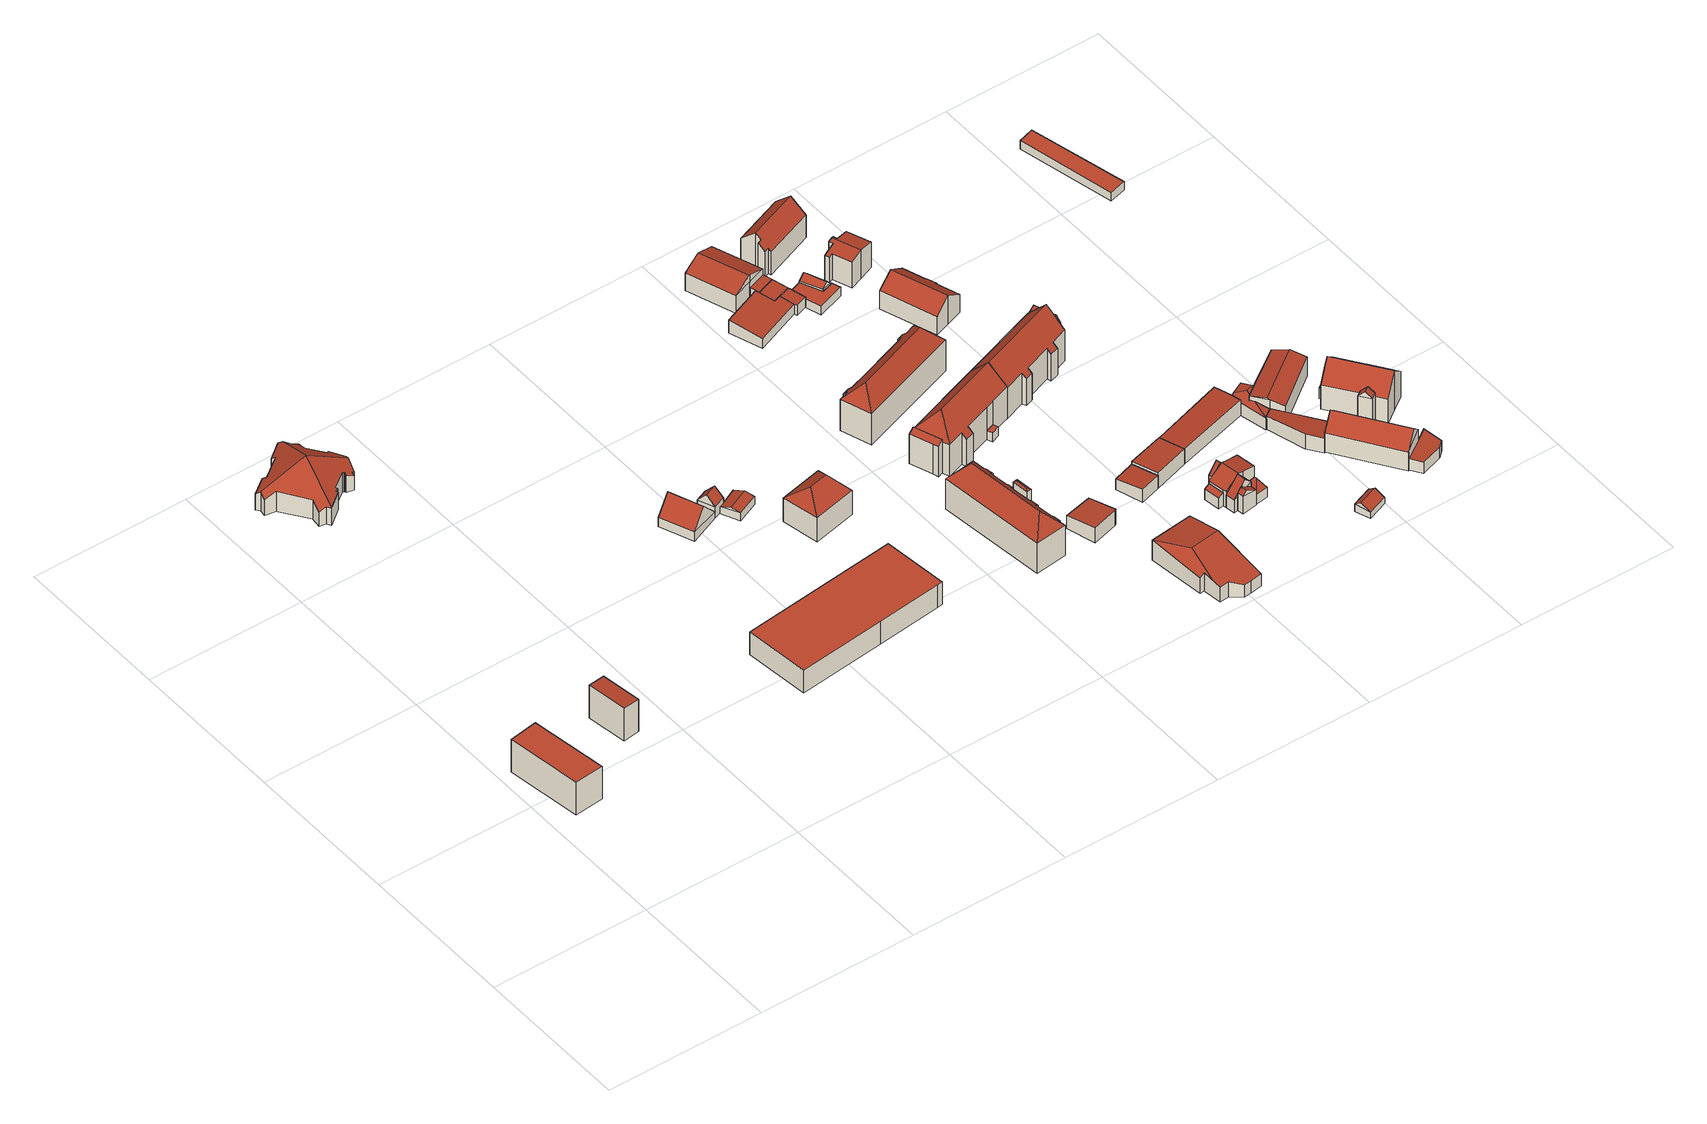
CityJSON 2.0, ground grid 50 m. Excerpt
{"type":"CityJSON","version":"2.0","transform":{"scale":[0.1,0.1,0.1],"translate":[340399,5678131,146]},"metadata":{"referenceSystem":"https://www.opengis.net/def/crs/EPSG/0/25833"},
"CityObjects":{
"building1":{"type":"Building","attributes":{"Dachtyp_tdc":"tdcPolyFlatRoof","Gemeindeschluessel":14729160,"Dachneigung":0,"QualitaetDacherkennung":71,"Geometrietyp2DReferenz":"3000","function":"31001_2000","roofType":"1000","measuredHeight":11.64},"geometry":[{"type":"MultiSurface","lod":"2","boundaries":[[[0,1,2,3]],[[1,4,5,2]],[[4,6,7,5]],[[6,0,3,7]],[[6,4,1,0]],[[3,2,5,7]]],"semantics":{"surfaces":[{"type":"WallSurface"},{"type":"RoofSurface"},{"type":"GroundSurface"}],"values":[0,0,0,0,1,2]}}]},
"building2":{"type":"Building","attributes":{"Dachtyp_tdc":"tdcPolyFlatRoof","Gemeindeschluessel":14729160,"Dachneigung":2.91,"QualitaetDacherkennung":91,"Geometrietyp2DReferenz":"3000","function":"31001_2000","roofType":"2100","measuredHeight":11.75},"geometry":[{"type":"MultiSurface","lod":"2","boundaries":[[[8,9,10,11]],[[9,12,13,10]],[[12,14,15,13]],[[14,8,11,15]],[[14,12,9,8]],[[11,10,13,15]]],"semantics":{"surfaces":[{"type":"WallSurface"},{"type":"RoofSurface"},{"type":"GroundSurface"}],"values":[0,0,0,0,1,2]}}]},
"building3":{"type":"Building","attributes":{"Dachtyp_tdc":"tdcFreeFormRoof","Gemeindeschluessel":14729160,"Dachneigung":34.35,"QualitaetDacherkennung":19,"Geometrietyp2DReferenz":"3000","function":"31001_2000","roofType":"5000","measuredHeight":13.04},"geometry":[{"type":"MultiSurface","lod":"2","boundaries":[[[16,17,18,19]],[[17,20,21,18]],[[20,22,23,21]],[[22,24,25,23]],[[24,26,27,25]],[[26,28,29,27]],[[28,30,31,29]],[[30,32,33,31]],[[32,34,35,33]],[[34,36,37,35]],[[36,38,39,37]],[[38,40,41,39]],[[40,42,43,41]],[[42,44,45,43]],[[44,46,47,45]],[[46,48,49,47]],[[48,50,51,49]],[[50,52,53,51]],[[52,54,55,53]],[[54,56,57,55]],[[56,58,59,57]],[[58,60,61,59]],[[60,62,63,61]],[[62,64,65,63]],[[64,66,67,65]],[[66,68,69,67]],[[68,70,71,69]],[[70,72,73,71]],[[72,74,75,73]],[[74,16,19,75]],[[76,77,28,26,24,22,20,17,78]],[[79,40,38,36,34,32,30,77,76]],[[80,62,60,58,56,54,52,50,48,46,44,42,79,76]],[[66,64,80,76,78,16,74,72,70,68]],[[42,40,79]],[[17,16,78]],[[30,28,77]],[[64,62,80]],[[19,18,21,23,25,27,29,31,33,35,37,39,41,43,45,47,49,51,53,55,57,59,61,63,65,67,69,71,73,75]]],"semantics":{"surfaces":[{"type":"WallSurface"},{"type":"RoofSurface"},{"type":"GroundSurface"}],"values":[0,0,0,0,0,0,0,0,0,0,0,0,0,0,0,0,0,0,0,0,0,0,0,0,0,0,0,0,0,0,1,1,1,1,0,0,0,0,2]}}]},
"building4":{"type":"Building","attributes":{"Dachtyp_tdc":"tdcPolyFlatRoof","Gemeindeschluessel":14729160,"Dachneigung":0,"QualitaetDacherkennung":47,"Geometrietyp2DReferenz":"3000","function":"31001_2000","roofType":"1000","measuredHeight":7.95},"geometry":[{"type":"MultiSurface","lod":"2","boundaries":[[[81,82,83,84]],[[82,85,86,83]],[[85,87,88,86]],[[87,89,90,88]],[[89,91,92,90]],[[91,81,84,92]],[[91,89,87,85,82,81]],[[84,83,86,88,90,92]]],"semantics":{"surfaces":[{"type":"WallSurface"},{"type":"RoofSurface"},{"type":"GroundSurface"}],"values":[0,0,0,0,0,0,1,2]}}]},
"building5":{"type":"Building","attributes":{"Gemeindeschluessel":14729160,"Geometrietyp2DReferenz":"3000","function":"31001_9998","roofType":"9999"},"children":["building5-1","building5-2"]},
"building5-1":{"type":"BuildingPart","attributes":{"Dachtyp_tdc":"tdcGableRoof","Dachneigung":47.93,"QualitaetDacherkennung":73,"Geometrietyp2DReferenz":"3000","roofType":"3100","measuredHeight":6.92},"parents":["building5"],"geometry":[{"type":"MultiSurface","lod":"2","boundaries":[[[93,94,95,96,97]],[[94,98,99,95]],[[98,100,101,102,99]],[[98,94,103]],[[93,100,104]],[[94,93,104,103]],[[100,98,103,104]],[[96,95,99,102]],[[93,97,101,100]],[[97,96,102,101]]],"semantics":{"surfaces":[{"type":"WallSurface"},{"type":"RoofSurface"},{"type":"GroundSurface"},{"type":"ClosureSurface"}],"values":[0,0,0,0,0,1,1,2,0,3]}}]},
"building5-2":{"type":"BuildingPart","attributes":{"Dachtyp_tdc":"tdcGableRoof","Dachneigung":48.01,"QualitaetDacherkennung":69,"Geometrietyp2DReferenz":"3000","roofType":"3100","measuredHeight":8.72},"parents":["building5"],"geometry":[{"type":"MultiSurface","lod":"2","boundaries":[[[101,105,106,102]],[[105,107,108,106]],[[107,109,110,108]],[[105,101,111]],[[109,107,112]],[[101,97,109,112,111]],[[107,105,111,112]],[[110,96,102,106,108]],[[97,96,110,109]],[[101,102,96,97]]],"semantics":{"surfaces":[{"type":"WallSurface"},{"type":"RoofSurface"},{"type":"GroundSurface"},{"type":"ClosureSurface"}],"values":[0,0,0,0,0,1,1,2,0,3]}}]},
"building6":{"type":"Building","attributes":{"Dachtyp_tdc":"tdcFreeFormRoof","Gemeindeschluessel":14729160,"Dachneigung":19.68,"QualitaetDacherkennung":84,"Geometrietyp2DReferenz":"3000","function":"31001_9998","roofType":"5000","measuredHeight":3.63},"geometry":[{"type":"MultiSurface","lod":"2","boundaries":[[[113,114,115,116]],[[114,117,118,115]],[[117,119,120,118]],[[119,121,122,120]],[[121,113,116,122]],[[114,113,123,124]],[[123,121,119,117,124]],[[113,121,123]],[[117,114,124]],[[116,115,118,120,122]]],"semantics":{"surfaces":[{"type":"WallSurface"},{"type":"RoofSurface"},{"type":"GroundSurface"}],"values":[0,0,0,0,0,1,1,0,0,2]}}]},
"building7":{"type":"Building","attributes":{"Dachtyp_tdc":"tdcFreeFormRoof","Gemeindeschluessel":14729160,"Dachneigung":37.73,"QualitaetDacherkennung":68,"Geometrietyp2DReferenz":"3000","function":"31001_9998","roofType":"5000","measuredHeight":13.08},"geometry":[{"type":"MultiSurface","lod":"2","boundaries":[[[125,126,127,128]],[[126,129,130,127]],[[129,131,132,130]],[[131,125,128,132]],[[133,134,131,129]],[[133,129,126]],[[134,133,126,125]],[[134,125,131]],[[128,127,130,132]]],"semantics":{"surfaces":[{"type":"WallSurface"},{"type":"RoofSurface"},{"type":"GroundSurface"}],"values":[0,0,0,0,1,1,1,1,2]}}]},
"building8":{"type":"Building","attributes":{"Gemeindeschluessel":14729160,"Geometrietyp2DReferenz":"3000","function":"31001_9998","roofType":"9999"},"children":["building8-1","building8-2"]},
"building8-1":{"type":"BuildingPart","attributes":{"Dachtyp_tdc":"tdcFreeFormRoof","Dachneigung":24.99,"QualitaetDacherkennung":26,"Geometrietyp2DReferenz":"3000","roofType":"5000","measuredHeight":13.4},"parents":["building8"],"geometry":[{"type":"MultiSurface","lod":"2","boundaries":[[[135,136,137,138,139]],[[136,140,141,137]],[[140,142,143,144,141]],[[145,142,140]],[[146,145,140,136]],[[146,136,135]],[[145,146,135,142]],[[138,137,141,144]],[[139,143,142,135]],[[139,138,144,143]]],"semantics":{"surfaces":[{"type":"WallSurface"},{"type":"RoofSurface"},{"type":"GroundSurface"},{"type":"ClosureSurface"}],"values":[0,0,0,1,1,1,1,2,0,3]}}]},
"building8-2":{"type":"BuildingPart","attributes":{"Dachtyp_tdc":"tdcFreeFormRoof","Dachneigung":46.41,"QualitaetDacherkennung":64,"Geometrietyp2DReferenz":"3000","roofType":"5000","measuredHeight":16},"parents":["building8"],"geometry":[{"type":"MultiSurface","lod":"2","boundaries":[[[143,147,148,144]],[[147,149,150,148]],[[149,151,152,150]],[[151,153,154,152]],[[153,155,156,154]],[[155,157,158,156]],[[157,159,160,158]],[[159,161,162,160]],[[161,163,164,162]],[[163,165,166,164]],[[165,167,168,166]],[[167,169,170,168]],[[169,171,172,170]],[[171,173,174,172]],[[167,165,175,176]],[[165,163,175]],[[163,161,159,157,155,153,151,149,147,143,139,177,178,179,180,181,182,173,171,169,176,175]],[[169,167,176]],[[174,183,184,185,186,187,188,138,144,148,150,152,154,156,158,160,162,164,166,168,170,172]],[[173,182,183,174]],[[182,181,184,183]],[[181,180,185,184]],[[180,179,186,185]],[[179,178,187,186]],[[178,177,188,187]],[[177,139,138,188]],[[144,138,139,143]]],"semantics":{"surfaces":[{"type":"WallSurface"},{"type":"RoofSurface"},{"type":"GroundSurface"},{"type":"ClosureSurface"}],"values":[0,0,0,0,0,0,0,0,0,0,0,0,0,0,1,1,1,1,2,0,0,0,0,0,0,0,3]}}]},
"building9":{"type":"Building","attributes":{"Dachtyp_tdc":"tdcPolyFlatRoof","Gemeindeschluessel":14729160,"Dachneigung":4.57,"QualitaetDacherkennung":78,"Geometrietyp2DReferenz":"3000","function":"31001_2000","roofType":"2100","measuredHeight":5.33},"geometry":[{"type":"MultiSurface","lod":"2","boundaries":[[[189,190,191,192]],[[190,193,194,191]],[[193,195,196,194]],[[195,197,198,196]],[[197,189,192,198]],[[197,195,193,190,189]],[[192,191,194,196,198]]],"semantics":{"surfaces":[{"type":"WallSurface"},{"type":"RoofSurface"},{"type":"GroundSurface"}],"values":[0,0,0,0,0,1,2]}}]},
"building10":{"type":"Building","attributes":{"name":"Rettungswache","Dachtyp_tdc":"tdcFreeFormRoof","Gemeindeschluessel":14729160,"Dachneigung":16.1,"QualitaetDacherkennung":27,"Geometrietyp2DReferenz":"3000","function":"31001_9998","roofType":"5000","measuredHeight":9.05},"geometry":[{"type":"MultiSurface","lod":"2","boundaries":[[[199,200,201,202]],[[200,203,204,201]],[[203,205,206,204]],[[205,207,208,206]],[[207,209,210,208]],[[209,211,212,210]],[[211,213,214,212]],[[213,215,216,214]],[[215,199,202,216]],[[211,217,218,215,213]],[[203,200,219,218,217,209,207,205]],[[218,219,199,215]],[[211,209,217]],[[200,199,219]],[[202,201,204,206,208,210,212,214,216]]],"semantics":{"surfaces":[{"type":"WallSurface"},{"type":"RoofSurface"},{"type":"GroundSurface"}],"values":[0,0,0,0,0,0,0,0,0,1,1,1,0,0,2]}}]},
"building11":{"type":"Building","attributes":{"Gemeindeschluessel":14729160,"Geometrietyp2DReferenz":"3000","function":"31001_9998","roofType":"9999"},"children":["building11-1","building11-2","building11-3"]},
"building11-1":{"type":"BuildingPart","attributes":{"Dachtyp_tdc":"tdcPolyFlatRoof","Dachneigung":37.12,"QualitaetDacherkennung":65,"Geometrietyp2DReferenz":"3000","roofType":"2100","measuredHeight":11.87},"parents":["building11"],"geometry":[{"type":"MultiSurface","lod":"2","boundaries":[[[220,221,222,223,224]],[[221,225,226,222]],[[225,227,228,226]],[[227,229,230,228]],[[229,227,225,221,220]],[[223,222,226,228,230]],[[224,231,230,229,220]],[[224,223,230,231]]],"semantics":{"surfaces":[{"type":"WallSurface"},{"type":"RoofSurface"},{"type":"GroundSurface"},{"type":"ClosureSurface"}],"values":[0,0,0,0,1,2,0,3]}}]},
"building11-2":{"type":"BuildingPart","attributes":{"Dachtyp_tdc":"tdcHipAndGableRoof","Dachneigung":43.79,"QualitaetDacherkennung":64,"Geometrietyp2DReferenz":"3000","roofType":"5000","measuredHeight":16.95},"parents":["building11"],"geometry":[{"type":"MultiSurface","lod":"2","boundaries":[[[232,233,234,235]],[[233,236,237,234]],[[236,238,239,240,237]],[[241,242,243]],[[241,244,245,242]],[[244,246,247,245]],[[246,248,249,247]],[[248,250,251,249]],[[250,252,253,251]],[[252,224,223,253]],[[231,254,255,230]],[[254,232,235,255]],[[231,224,252,256]],[[252,250,248,246,244,241,238,236,233,232,256]],[[232,254,231,256]],[[235,234,237,240,242,245,247,249,251,253,223,230,255]],[[241,243,239,238]],[[243,242,240,239]],[[231,230,223,224]]],"semantics":{"surfaces":[{"type":"WallSurface"},{"type":"RoofSurface"},{"type":"GroundSurface"},{"type":"ClosureSurface"}],"values":[0,0,0,0,0,0,0,0,0,0,0,0,1,1,1,2,0,3,3]}}]},
"building11-3":{"type":"BuildingPart","attributes":{"Dachtyp_tdc":"tdcPolyFlatRoof","Dachneigung":0,"QualitaetDacherkennung":0,"Geometrietyp2DReferenz":"3000","roofType":"9999","measuredHeight":3.19},"parents":["building11"],"geometry":[{"type":"MultiSurface","lod":"2","boundaries":[[[243,257,258,239]],[[239,258,259,240]],[[258,257,260,259]],[[257,243,242,260]],[[240,259,260,242]],[[240,242,243,239]]],"semantics":{"surfaces":[{"type":"RoofSurface"},{"type":"WallSurface"},{"type":"GroundSurface"},{"type":"ClosureSurface"}],"values":[0,1,1,1,2,3]}}]},
"building12":{"type":"Building","attributes":{"Gemeindeschluessel":14729160,"Geometrietyp2DReferenz":"3000","function":"31001_9998","roofType":"9999"},"children":["building12-1","building12-2"]},
"building12-1":{"type":"BuildingPart","attributes":{"Dachtyp_tdc":"tdcPolyFlatRoof","Dachneigung":0,"QualitaetDacherkennung":0,"Geometrietyp2DReferenz":"3000","roofType":"9999","measuredHeight":3.08},"parents":["building12"],"geometry":[{"type":"MultiSurface","lod":"2","boundaries":[[[261,262,263,264,265,261,266,267,268,269,270,271,272]],[[272,271,273,274]],[[271,270,275,273]],[[270,269,276,275]],[[269,268,277,276]],[[268,267,278,277]],[[267,266,279,278]],[[266,261,280,279]],[[261,265,281,280]],[[265,264,282,281]],[[264,263,283,282]],[[263,262,284,283]],[[273,275,276,277,278,279,280,281,282,283,284,280,274]],[[274,280,284,262,261,272]]],"semantics":{"surfaces":[{"type":"RoofSurface"},{"type":"WallSurface"},{"type":"GroundSurface"},{"type":"ClosureSurface"}],"values":[0,1,1,1,1,1,1,1,1,1,1,1,2,3]}}]},
"building12-2":{"type":"BuildingPart","attributes":{"Dachtyp_tdc":"tdcFreeFormRoof","Dachneigung":46.27,"QualitaetDacherkennung":69,"Geometrietyp2DReferenz":"3000","roofType":"5000","measuredHeight":16.32},"parents":["building12"],"geometry":[{"type":"MultiSurface","lod":"2","boundaries":[[[285,286,287,288]],[[286,289,274,287]],[[289,272,274]],[[290,284,262]],[[290,291,292,284]],[[291,293,294,292]],[[293,295,296,294]],[[295,297,298,296]],[[297,299,300,298]],[[299,301,302,300]],[[301,303,304,302]],[[303,305,306,304]],[[305,307,308,306]],[[307,309,310,308]],[[309,285,288,310]],[[305,303,311]],[[303,301,312,311]],[[301,299,312]],[[299,297,295,293,291,290,289,286,285,309,307,305,311,312]],[[288,287,274,284,292,294,296,298,300,302,304,306,308,310]],[[262,272,289,290]],[[262,284,274,272]]],"semantics":{"surfaces":[{"type":"WallSurface"},{"type":"RoofSurface"},{"type":"GroundSurface"},{"type":"ClosureSurface"}],"values":[0,0,0,0,0,0,0,0,0,0,0,0,0,0,0,1,1,1,1,2,0,3]}}]},
"building13":{"type":"Building","attributes":{"Dachtyp_tdc":"tdcPolyFlatRoof","Gemeindeschluessel":14729160,"Dachneigung":5.72,"QualitaetDacherkennung":83,"Geometrietyp2DReferenz":"3000","function":"31001_2000","roofType":"2100","measuredHeight":4.5},"geometry":[{"type":"MultiSurface","lod":"2","boundaries":[[[313,314,315,316]],[[314,317,318,315]],[[317,319,320,318]],[[319,321,322,320]],[[321,323,324,322]],[[323,325,326,324]],[[325,313,316,326]],[[325,323,321,319,317,314,313]],[[316,315,318,320,322,324,326]]],"semantics":{"surfaces":[{"type":"WallSurface"},{"type":"RoofSurface"},{"type":"GroundSurface"}],"values":[0,0,0,0,0,0,0,1,2]}}]},
"building14":{"type":"Building","attributes":{"Dachtyp_tdc":"tdcGableRoof","Gemeindeschluessel":14729160,"Dachneigung":21.96,"QualitaetDacherkennung":93,"Geometrietyp2DReferenz":"3000","function":"31001_2000","roofType":"3100","measuredHeight":8.72},"geometry":[{"type":"MultiSurface","lod":"2","boundaries":[[[327,328,329,330]],[[328,331,332,329]],[[331,333,334,332]],[[333,335,336,334]],[[335,327,330,336]],[[335,337,338,327]],[[328,338,337,339,331]],[[333,339,337,335]],[[331,339,333]],[[327,338,328]],[[330,329,332,334,336]]],"semantics":{"surfaces":[{"type":"WallSurface"},{"type":"RoofSurface"},{"type":"GroundSurface"}],"values":[0,0,0,0,0,1,1,0,0,0,2]}}]},
"building15":{"type":"Building","attributes":{"Dachtyp_tdc":"tdcPolyFlatRoof","Gemeindeschluessel":14729160,"Dachneigung":6.13,"QualitaetDacherkennung":90,"Geometrietyp2DReferenz":"3000","function":"31001_2000","roofType":"2100","measuredHeight":4.65},"geometry":[{"type":"MultiSurface","lod":"2","boundaries":[[[340,341,342,343]],[[341,344,345,342]],[[344,346,347,345]],[[346,340,343,347]],[[346,344,341,340]],[[343,342,345,347]]],"semantics":{"surfaces":[{"type":"WallSurface"},{"type":"RoofSurface"},{"type":"GroundSurface"}],"values":[0,0,0,0,1,2]}}]},
"building16":{"type":"Building","attributes":{"Dachtyp_tdc":"tdcPolyFlatRoof","Gemeindeschluessel":14729160,"Dachneigung":6.07,"QualitaetDacherkennung":63,"Geometrietyp2DReferenz":"3000","function":"31001_2000","roofType":"2100","measuredHeight":4.28},"geometry":[{"type":"MultiSurface","lod":"2","boundaries":[[[348,349,332,334]],[[349,350,351,332]],[[350,319,352,351]],[[319,317,353,352]],[[317,348,334,353]],[[317,319,350,349,348]],[[334,332,351,352,353]]],"semantics":{"surfaces":[{"type":"WallSurface"},{"type":"RoofSurface"},{"type":"GroundSurface"}],"values":[0,0,0,0,0,1,2]}}]},
"building17":{"type":"Building","attributes":{"Dachtyp_tdc":"tdcPolyFlatRoof","Gemeindeschluessel":14729160,"Dachneigung":5.68,"QualitaetDacherkennung":81,"Geometrietyp2DReferenz":"3000","function":"31001_2000","roofType":"2100","measuredHeight":4.09},"geometry":[{"type":"MultiSurface","lod":"2","boundaries":[[[354,321,355,356]],[[321,319,357,355]],[[319,350,358,357]],[[350,359,360,358]],[[359,323,361,360]],[[323,354,356,361]],[[323,359,350,319,321,354]],[[356,355,357,358,360,361]]],"semantics":{"surfaces":[{"type":"WallSurface"},{"type":"RoofSurface"},{"type":"GroundSurface"}],"values":[0,0,0,0,0,0,1,2]}}]},
"building18":{"type":"Building","attributes":{"Dachtyp_tdc":"tdcPolyFlatRoof","Gemeindeschluessel":14729160,"Dachneigung":6,"QualitaetDacherkennung":82,"Geometrietyp2DReferenz":"3000","function":"31001_2000","roofType":"2100","measuredHeight":3.99},"geometry":[{"type":"MultiSurface","lod":"2","boundaries":[[[362,325,363,364]],[[325,323,365,363]],[[323,359,366,365]],[[359,367,368,366]],[[367,369,370,368]],[[369,362,364,370]],[[369,367,359,323,325,362]],[[364,363,365,366,368,370]]],"semantics":{"surfaces":[{"type":"WallSurface"},{"type":"RoofSurface"},{"type":"GroundSurface"}],"values":[0,0,0,0,0,0,1,2]}}]},
"building19":{"type":"Building","attributes":{"Dachtyp_tdc":"tdcPolyFlatRoof","Gemeindeschluessel":14729160,"Dachneigung":4.92,"QualitaetDacherkennung":73,"Geometrietyp2DReferenz":"3000","function":"31001_2000","roofType":"2100","measuredHeight":5.5},"geometry":[{"type":"MultiSurface","lod":"2","boundaries":[[[371,372,373,374]],[[372,375,342,373]],[[375,376,343,342]],[[376,371,374,343]],[[376,375,372,371]],[[374,373,342,343]]],"semantics":{"surfaces":[{"type":"WallSurface"},{"type":"RoofSurface"},{"type":"GroundSurface"}],"values":[0,0,0,0,1,2]}}]},
"building20":{"type":"Building","attributes":{"Dachtyp_tdc":"tdcPolyFlatRoof","Gemeindeschluessel":14729160,"Dachneigung":0,"QualitaetDacherkennung":69,"Geometrietyp2DReferenz":"3000","function":"31001_9998","roofType":"1000","measuredHeight":3.15},"geometry":[{"type":"MultiSurface","lod":"2","boundaries":[[[377,378,379,380]],[[378,381,382,379]],[[381,383,384,382]],[[383,385,386,384]],[[385,387,388,386]],[[387,389,390,388]],[[389,391,392,390]],[[391,377,380,392]],[[391,389,387,385,383,381,378,377]],[[380,379,382,384,386,388,390,392]]],"semantics":{"surfaces":[{"type":"WallSurface"},{"type":"RoofSurface"},{"type":"GroundSurface"}],"values":[0,0,0,0,0,0,0,0,1,2]}}]},
"building21":{"type":"Building","attributes":{"Dachtyp_tdc":"tdcGableRoof","Gemeindeschluessel":14729160,"Dachneigung":43.94,"QualitaetDacherkennung":79,"Geometrietyp2DReferenz":"3000","function":"31001_9998","roofType":"3100","measuredHeight":5.15},"geometry":[{"type":"MultiSurface","lod":"2","boundaries":[[[393,394,395,396]],[[394,397,398,395]],[[397,399,400,398]],[[399,393,396,400]],[[397,394,401]],[[393,399,402]],[[394,393,402,401]],[[399,397,401,402]],[[396,395,398,400]]],"semantics":{"surfaces":[{"type":"WallSurface"},{"type":"RoofSurface"},{"type":"GroundSurface"}],"values":[0,0,0,0,0,0,1,1,2]}}]},
"building22":{"type":"Building","attributes":{"Gemeindeschluessel":14729160,"Geometrietyp2DReferenz":"3000","function":"31001_9998","roofType":"9999"},"children":["building22-1","building22-2","building22-3","building22-4","building22-5"]},
"building22-1":{"type":"BuildingPart","attributes":{"Dachtyp_tdc":"tdcPolyFlatRoof","Dachneigung":29.44,"QualitaetDacherkennung":78,"Geometrietyp2DReferenz":"3000","roofType":"2100","measuredHeight":4.63},"parents":["building22"],"geometry":[{"type":"MultiSurface","lod":"2","boundaries":[[[403,404,405,406]],[[404,407,408,405]],[[409,403,406,410]],[[409,407,404,403]],[[406,405,408,410]],[[410,408,407,409]]],"semantics":{"surfaces":[{"type":"WallSurface"},{"type":"RoofSurface"},{"type":"GroundSurface"},{"type":"ClosureSurface"}],"values":[0,0,0,1,2,3]}}]},
"building22-2":{"type":"BuildingPart","attributes":{"Dachtyp_tdc":"tdcGableRoof","Dachneigung":30.75,"QualitaetDacherkennung":7,"Geometrietyp2DReferenz":"3000","roofType":"3100","measuredHeight":7.52},"parents":["building22"],"geometry":[{"type":"MultiSurface","lod":"2","boundaries":[[[411,412,413,414]],[[412,415,416,413]],[[415,417,418,419,420,416]],[[415,412,421]],[[412,411,422,423,424,421]],[[417,415,421,424]],[[414,413,416,420]],[[425,418,417]],[[411,414,420,419,426]],[[426,419,418,425]],[[417,424,423,425]],[[426,422,411]],[[425,423,422,426]]],"semantics":{"surfaces":[{"type":"WallSurface"},{"type":"RoofSurface"},{"type":"GroundSurface"},{"type":"ClosureSurface"}],"values":[0,0,0,0,1,1,2,0,3,3,0,3,3]}}]},
"building22-3":{"type":"BuildingPart","attributes":{"Dachtyp_tdc":"tdcGableRoof","Dachneigung":48.3,"QualitaetDacherkennung":75,"Geometrietyp2DReferenz":"3000","roofType":"3100","measuredHeight":9.24},"parents":["building22"],"geometry":[{"type":"MultiSurface","lod":"2","boundaries":[[[427,428,411,414,429]],[[430,431,432,433]],[[428,427,434,435,436,437]],[[431,430,418,425,423,437,436,438]],[[429,414,420,433,432,439]],[[430,433,420,419]],[[422,411,428]],[[419,420,414,411,426]],[[426,411,422]],[[429,439,440,427]],[[439,432,431,440]],[[428,437,423,422]],[[419,418,430]],[[426,425,418,419]],[[422,423,425,426]],[[436,435,438]],[[434,427,440]],[[435,434,440,431,438]]],"semantics":{"surfaces":[{"type":"WallSurface"},{"type":"RoofSurface"},{"type":"GroundSurface"},{"type":"ClosureSurface"}],"values":[0,0,1,1,2,0,0,3,3,3,3,0,0,3,3,0,3,3]}}]},
"building22-4":{"type":"BuildingPart","attributes":{"Dachtyp_tdc":"tdcGableRoof","Dachneigung":10.92,"QualitaetDacherkennung":31,"Geometrietyp2DReferenz":"3000","roofType":"3100","measuredHeight":9.04},"parents":["building22"],"geometry":[{"type":"MultiSurface","lod":"2","boundaries":[[[441,442,443,444,445]],[[442,446,447,443]],[[446,448,427,429,447]],[[449,450,409,410,432,431]],[[451,448,446,442,441,452]],[[452,453,454,455,456,450,449,438,435,451]],[[408,457,458,444,443,447,429,439,432,410]],[[455,459,407,456]],[[460,453,452]],[[458,457,454,453,460]],[[457,408,459,455,454]],[[441,445,460,452]],[[458,460,445,444]],[[434,427,448,451]],[[439,429,427,440]],[[440,427,434]],[[449,431,438]],[[435,434,451]],[[439,440,431,432]],[[431,440,434,435,438]],[[456,407,409,450]],[[407,459,408,410,409]]],"semantics":{"surfaces":[{"type":"WallSurface"},{"type":"RoofSurface"},{"type":"GroundSurface"},{"type":"ClosureSurface"}],"values":[0,0,0,0,1,1,2,0,0,3,3,0,3,0,3,3,0,0,3,3,0,3]}}]},
"building22-5":{"type":"BuildingPart","attributes":{"Dachtyp_tdc":"tdcGableRoof","Dachneigung":49.56,"QualitaetDacherkennung":29,"Geometrietyp2DReferenz":"3000","roofType":"3100","measuredHeight":9.32},"parents":["building22"],"geometry":[{"type":"MultiSurface","lod":"2","boundaries":[[[461,462,463,464]],[[462,465,466,463]],[[465,467,468,466]],[[467,445,444,468]],[[459,461,464,408]],[[469,453,460,445,467,465]],[[465,462,461,459,455,469]],[[464,463,466,468,444,458,457,408]],[[454,453,469]],[[457,458,460,453,454]],[[458,444,445,460]],[[455,454,469]],[[457,454,455,459,408]]],"semantics":{"surfaces":[{"type":"WallSurface"},{"type":"RoofSurface"},{"type":"GroundSurface"},{"type":"ClosureSurface"}],"values":[0,0,0,0,0,1,1,2,0,3,3,0,3]}}]},
"building23":{"type":"Building","attributes":{"Dachtyp_tdc":"tdcFreeFormRoof","Gemeindeschluessel":14729160,"Dachneigung":57.95,"QualitaetDacherkennung":11,"Geometrietyp2DReferenz":"3000","function":"31001_9998","roofType":"5000","measuredHeight":6.68},"geometry":[{"type":"MultiSurface","lod":"2","boundaries":[[[470,471,472,473]],[[471,474,475,472]],[[474,476,477,475]],[[476,470,473,477]],[[478,476,474]],[[479,478,474,471]],[[479,471,470]],[[478,479,470,476]],[[473,472,475,477]]],"semantics":{"surfaces":[{"type":"WallSurface"},{"type":"RoofSurface"},{"type":"GroundSurface"}],"values":[0,0,0,0,1,1,1,1,2]}}]},
"building24":{"type":"Building","attributes":{"Gemeindeschluessel":14729160,"Geometrietyp2DReferenz":"3000","function":"31001_9998","roofType":"9999"},"children":["building24-1","building24-2"]},
"building24-1":{"type":"BuildingPart","attributes":{"Dachtyp_tdc":"tdcGableRoof","Dachneigung":46.45,"QualitaetDacherkennung":74,"Geometrietyp2DReferenz":"3000","roofType":"3100","measuredHeight":17.02},"parents":["building24"],"geometry":[{"type":"MultiSurface","lod":"2","boundaries":[[[480,481,482,483]],[[481,484,485,482]],[[484,486,487,485]],[[486,488,489,487]],[[488,490,491,489]],[[490,492,493,491]],[[492,494,495,493]],[[494,496,497,495]],[[496,498,499,497]],[[498,500,501,499]],[[500,502,503,504,501]],[[505,506,507,508,509]],[[506,480,483,507]],[[510,502,500,498]],[[498,496,494,492,490,488,486,484,481,480,506,505,510]],[[483,482,485,487,489,491,493,495,497,499,501,504,511,508,507]],[[512,503,502,510]],[[511,504,503,512]],[[505,509,512,510]],[[511,512,509,508]]],"semantics":{"surfaces":[{"type":"WallSurface"},{"type":"RoofSurface"},{"type":"GroundSurface"},{"type":"ClosureSurface"}],"values":[0,0,0,0,0,0,0,0,0,0,0,0,0,1,1,2,0,3,0,3]}}]},
"building24-2":{"type":"BuildingPart","attributes":{"Dachtyp_tdc":"tdcFreeFormRoof","Dachneigung":73.24,"QualitaetDacherkennung":41,"Geometrietyp2DReferenz":"3000","roofType":"5000","measuredHeight":13.92},"parents":["building24"],"geometry":[{"type":"MultiSurface","lod":"2","boundaries":[[[513,514,515,516]],[[514,509,508,515]],[[503,517,518,504]],[[517,513,516,518]],[[509,514,519]],[[514,513,517,520,519]],[[517,503,520]],[[503,512,509,519,520]],[[516,515,508,511,504,518]],[[504,511,512,503]],[[511,508,509,512]]],"semantics":{"surfaces":[{"type":"WallSurface"},{"type":"RoofSurface"},{"type":"GroundSurface"},{"type":"ClosureSurface"}],"values":[0,0,0,0,1,1,1,1,2,3,3]}}]},
"building25":{"type":"Building","attributes":{"Dachtyp_tdc":"tdcGableRoof","Gemeindeschluessel":14729160,"Dachneigung":42.94,"QualitaetDacherkennung":86,"Geometrietyp2DReferenz":"3000","function":"31001_9998","roofType":"3100","measuredHeight":12.54},"geometry":[{"type":"MultiSurface","lod":"2","boundaries":[[[521,522,523,524]],[[522,525,526,523]],[[525,527,528,526]],[[527,529,530,528]],[[529,531,532,530]],[[531,533,534,532]],[[533,535,536,534]],[[535,537,538,536]],[[537,539,540,538]],[[539,521,524,540]],[[535,533,531,529,527,525,522,521]],[[521,539,537,535]],[[524,523,526,528,530,532,534,536,538,540]]],"semantics":{"surfaces":[{"type":"WallSurface"},{"type":"RoofSurface"},{"type":"GroundSurface"}],"values":[0,0,0,0,0,0,0,0,0,0,1,1,2]}}]},
"building26":{"type":"Building","attributes":{"Dachtyp_tdc":"tdcGableRoof","Gemeindeschluessel":14729160,"Dachneigung":11.3,"QualitaetDacherkennung":43,"Geometrietyp2DReferenz":"3000","function":"31001_9998","roofType":"3100","measuredHeight":10.1},"geometry":[{"type":"MultiSurface","lod":"2","boundaries":[[[541,542,543,544]],[[542,545,546,543]],[[545,547,548,546]],[[547,549,550,548]],[[549,551,552,550]],[[551,553,554,552]],[[553,555,556,554]],[[555,557,558,556]],[[557,559,560,558]],[[559,561,562,560]],[[561,563,564,562]],[[563,565,566,564]],[[565,541,544,566]],[[561,559,557,555,553,551]],[[551,549,547,545,542,541,565,563,561]],[[544,543,546,548,550,552,554,556,558,560,562,564,566]]],"semantics":{"surfaces":[{"type":"WallSurface"},{"type":"RoofSurface"},{"type":"GroundSurface"}],"values":[0,0,0,0,0,0,0,0,0,0,0,0,0,1,1,2]}}]},
"building27":{"type":"Building","attributes":{"Dachtyp_tdc":"tdcGableRoof","Gemeindeschluessel":14729160,"Dachneigung":34.38,"QualitaetDacherkennung":90,"Geometrietyp2DReferenz":"3000","function":"31001_9998","roofType":"3100","measuredHeight":10.13},"geometry":[{"type":"MultiSurface","lod":"2","boundaries":[[[567,568,569,570]],[[568,571,572,569]],[[571,573,574,572]],[[573,575,576,574]],[[575,577,578,576]],[[577,579,580,578]],[[579,581,582,580]],[[581,583,584,582]],[[583,585,586,584]],[[585,567,570,586]],[[581,579,577,575,573,571,568,567]],[[567,585,583,581]],[[570,569,572,574,576,578,580,582,584,586]]],"semantics":{"surfaces":[{"type":"WallSurface"},{"type":"RoofSurface"},{"type":"GroundSurface"}],"values":[0,0,0,0,0,0,0,0,0,0,1,1,2]}}]},
"building28":{"type":"Building","attributes":{"Dachtyp_tdc":"tdcPolyFlatRoof","Gemeindeschluessel":14729160,"Dachneigung":5.54,"QualitaetDacherkennung":67,"Geometrietyp2DReferenz":"3000","function":"31001_2000","roofType":"2100","measuredHeight":5.39},"geometry":[{"type":"MultiSurface","lod":"2","boundaries":[[[372,587,588,589]],[[587,590,591,588]],[[590,592,593,591]],[[592,594,595,593]],[[594,372,589,595]],[[594,592,590,587,372]],[[589,588,591,593,595]]],"semantics":{"surfaces":[{"type":"WallSurface"},{"type":"RoofSurface"},{"type":"GroundSurface"}],"values":[0,0,0,0,0,1,2]}}]},
"building29":{"type":"Building","attributes":{"Dachtyp_tdc":"tdcGableRoof","Gemeindeschluessel":14729160,"Dachneigung":32.25,"QualitaetDacherkennung":86,"Geometrietyp2DReferenz":"3000","function":"31001_2000","roofType":"3100","measuredHeight":4.06},"geometry":[{"type":"MultiSurface","lod":"2","boundaries":[[[596,597,598,599]],[[597,600,601,598]],[[600,602,603,601]],[[602,596,599,603]],[[600,597,604]],[[596,602,605]],[[597,596,605,604]],[[602,600,604,605]],[[599,598,601,603]]],"semantics":{"surfaces":[{"type":"WallSurface"},{"type":"RoofSurface"},{"type":"GroundSurface"}],"values":[0,0,0,0,0,0,1,1,2]}}]},
"building30":{"type":"Building","attributes":{"Dachtyp_tdc":"tdcFreeFormRoof","Gemeindeschluessel":14729160,"Dachneigung":19.37,"QualitaetDacherkennung":26,"Geometrietyp2DReferenz":"3000","function":"31001_2000","roofType":"5000","measuredHeight":5.7},"geometry":[{"type":"MultiSurface","lod":"2","boundaries":[[[606,607,608,609]],[[607,610,595,608]],[[610,611,593,595]],[[611,612,613,593]],[[612,614,615,613]],[[614,616,617,615]],[[616,606,609,617]],[[616,618,619,620,611,610,607,621]],[[614,622,619,618]],[[606,621,607]],[[619,622,612,620]],[[612,611,620]],[[614,612,622]],[[616,614,618]],[[606,616,621]],[[609,608,595,593,613,615,617]]],"semantics":{"surfaces":[{"type":"WallSurface"},{"type":"RoofSurface"},{"type":"GroundSurface"}],"values":[0,0,0,0,0,0,0,1,1,1,1,0,0,0,0,2]}}]},
"building31":{"type":"Building","attributes":{"Dachtyp_tdc":"tdcPolyFlatRoof","Gemeindeschluessel":14729160,"Dachneigung":8.44,"QualitaetDacherkennung":80,"Geometrietyp2DReferenz":"3000","function":"31001_2000","roofType":"2100","measuredHeight":5.28},"geometry":[{"type":"MultiSurface","lod":"2","boundaries":[[[623,624,625,626]],[[624,627,628,625]],[[627,629,630,628]],[[629,631,632,630]],[[631,633,634,632]],[[633,623,626,634]],[[633,631,629,627,624,623]],[[626,625,628,630,632,634]]],"semantics":{"surfaces":[{"type":"WallSurface"},{"type":"RoofSurface"},{"type":"GroundSurface"}],"values":[0,0,0,0,0,0,1,2]}}]},
"building32":{"type":"Building","attributes":{"Dachtyp_tdc":"tdcFreeFormRoof","Gemeindeschluessel":14729160,"Dachneigung":41.26,"QualitaetDacherkennung":89,"Geometrietyp2DReferenz":"3000","function":"31001_2000","roofType":"5000","measuredHeight":10.68},"geometry":[{"type":"MultiSurface","lod":"2","boundaries":[[[635,636,637,638]],[[636,639,640,637]],[[639,641,642,640]],[[641,643,644,642]],[[643,645,646,644]],[[645,635,638,646]],[[647,645,643,641,648]],[[635,647,648,639,636]],[[641,639,648]],[[635,645,647]],[[638,637,640,642,644,646]]],"semantics":{"surfaces":[{"type":"WallSurface"},{"type":"RoofSurface"},{"type":"GroundSurface"}],"values":[0,0,0,0,0,0,1,1,0,0,2]}}]},
"building33":{"type":"Building","attributes":{"Dachtyp_tdc":"tdcFreeFormRoof","Gemeindeschluessel":14729160,"Dachneigung":16.15,"QualitaetDacherkennung":90,"Geometrietyp2DReferenz":"3000","function":"31001_2000","roofType":"5000","measuredHeight":7.96},"geometry":[{"type":"MultiSurface","lod":"2","boundaries":[[[649,650,651,652]],[[650,653,654,651]],[[653,655,656,654]],[[655,657,658,656]],[[657,659,660,658]],[[659,649,652,660]],[[650,649,661,662,653]],[[661,659,657,655,662]],[[655,653,662]],[[649,659,661]],[[652,651,654,656,658,660]]],"semantics":{"surfaces":[{"type":"WallSurface"},{"type":"RoofSurface"},{"type":"GroundSurface"}],"values":[0,0,0,0,0,0,1,1,0,0,2]}}]},
"building34":{"type":"Building","attributes":{"Dachtyp_tdc":"tdcPolyFlatRoof","Gemeindeschluessel":14729160,"Dachneigung":3.11,"QualitaetDacherkennung":85,"Geometrietyp2DReferenz":"3000","function":"31001_2000","roofType":"2100","measuredHeight":3.99},"geometry":[{"type":"MultiSurface","lod":"2","boundaries":[[[663,664,665,666]],[[664,667,668,665]],[[667,669,670,668]],[[669,671,672,670]],[[671,673,674,672]],[[673,663,666,674]],[[673,671,669,667,664,663]],[[666,665,668,670,672,674]]],"semantics":{"surfaces":[{"type":"WallSurface"},{"type":"RoofSurface"},{"type":"GroundSurface"}],"values":[0,0,0,0,0,0,1,2]}}]},
"building35":{"type":"Building","attributes":{"Gemeindeschluessel":14729160,"Geometrietyp2DReferenz":"3000","function":"31001_2000","roofType":"9999"},"children":["building35-1","building35-2","building35-3"]},
"building35-1":{"type":"BuildingPart","attributes":{"Dachtyp_tdc":"tdcPolyFlatRoof","Dachneigung":9.82,"QualitaetDacherkennung":52,"Geometrietyp2DReferenz":"3000","roofType":"2100","measuredHeight":4.1},"parents":["building35"],"geometry":[{"type":"MultiSurface","lod":"2","boundaries":[[[675,676,677,678]],[[676,679,680,677]],[[679,681,682,680]],[[681,679,676,675,683]],[[678,677,680,682,684]],[[678,684,683,675]],[[684,682,681,683]]],"semantics":{"surfaces":[{"type":"WallSurface"},{"type":"RoofSurface"},{"type":"GroundSurface"},{"type":"ClosureSurface"}],"values":[0,0,0,1,2,3,3]}}]},
"building35-2":{"type":"BuildingPart","attributes":{"Dachtyp_tdc":"tdcGableRoof","Dachneigung":41.8,"QualitaetDacherkennung":75,"Geometrietyp2DReferenz":"3000","roofType":"3100","measuredHeight":11.58},"parents":["building35"],"geometry":[{"type":"MultiSurface","lod":"2","boundaries":[[[685,686,687,688,689]],[[686,690,691,687]],[[690,692,693,694,691]],[[690,686,695]],[[685,692,696]],[[686,685,696,695]],[[692,690,695,696]],[[688,687,691,694]],[[689,693,692,685]],[[689,688,694,693]]],"semantics":{"surfaces":[{"type":"WallSurface"},{"type":"RoofSurface"},{"type":"GroundSurface"},{"type":"ClosureSurface"}],"values":[0,0,0,0,0,1,1,2,0,3]}}]},
"building35-3":{"type":"BuildingPart","attributes":{"Dachtyp_tdc":"tdcGableRoof","Dachneigung":42,"QualitaetDacherkennung":73,"Geometrietyp2DReferenz":"3000","roofType":"3100","measuredHeight":13.71},"parents":["building35"],"geometry":[{"type":"MultiSurface","lod":"2","boundaries":[[[693,697,698,694]],[[697,699,700,698]],[[699,701,675,678,700]],[[702,682,681]],[[702,703,704,682]],[[703,705,706,704]],[[705,707,708,706]],[[707,709,710,708]],[[709,711,712,710]],[[711,713,714,712]],[[713,715,716,714]],[[715,717,718,716]],[[717,689,688,718]],[[715,713,711,709,707,705,703,702,719]],[[719,701,699,697,693,689,717,715]],[[694,698,700,678,684,682,704,706,708,710,712,714,716,718,688]],[[694,688,689,693]],[[683,675,701,719]],[[684,678,675,683]],[[702,681,683,719]],[[684,683,681,682]]],"semantics":{"surfaces":[{"type":"WallSurface"},{"type":"RoofSurface"},{"type":"GroundSurface"},{"type":"ClosureSurface"}],"values":[0,0,0,0,0,0,0,0,0,0,0,0,0,1,1,2,3,0,3,0,3]}}]},
"building36":{"type":"Building","attributes":{"Dachtyp_tdc":"tdcPolyFlatRoof","Gemeindeschluessel":14729160,"Dachneigung":0,"QualitaetDacherkennung":85,"Geometrietyp2DReferenz":"3000","function":"31001_9998","roofType":"1000","measuredHeight":3.01},"geometry":[{"type":"MultiSurface","lod":"2","boundaries":[[[720,721,722,723]],[[721,724,725,722]],[[724,726,727,725]],[[726,720,723,727]],[[726,724,721,720]],[[723,722,725,727]]],"semantics":{"surfaces":[{"type":"WallSurface"},{"type":"RoofSurface"},{"type":"GroundSurface"}],"values":[0,0,0,0,1,2]}}]}
},
"vertices":[
[130,362,184],[39,353,184],[39,353,68],[130,362,68],[3,589,184],[3,589,68],[93,603,184],[93,603,68],
[293,633,185],[346,641,182],[346,641,68],[293,633,68],[365,514,182],[365,514,68],[312,506,185],[312,506,68],
[99,1804,123],[90,1816,114],[90,1816,57],[99,1804,57],[141,1853,114],[141,1853,57],[148,1843,122],[148,1843,57],[212,1890,122],[212,1890,57],[205,1900,114],[205,1900,57],[256,1938,114],[256,1938,57],[278,1907,122],[278,1907,57],[298,1904,112],[298,1904,57],[292,1870,127],[292,1870,57],[329,1822,125],[329,1822,57],[346,1835,110],[346,1835,57],[364,1784,119],[364,1784,57],[351,1732,108],[351,1732,57],[345,1733,111],[345,1733,57],[344,1722,106],[344,1722,57],[320,1726,118],[320,1726,57],[321,1734,122],[321,1734,57],[317,1731,122],[317,1731,57],[315,1735,125],[315,1735,57],[266,1700,125],[266,1700,57],[269,1696,121],[269,1696,57],[261,1690,122],[261,1690,57],[264,1686,118],[264,1686,57],[213,1648,116],[213,1648,57],[205,1660,117],[205,1660,57],[184,1664,107],[184,1664,57],[189,1698,124],[189,1698,57],[130,1778,128],[130,1778,57],[96,1784,113],[96,1784,57],[237,1790,188],[263,1927,123],[98,1805,123],[361,1770,126],[216,1650,118],
[816,392,125],[793,597,125],[793,597,45],[816,392,45],[1290,652,125],[1290,652,45],[1313,447,125],[1313,447,45],[1296,445,125],[1296,445,45],[1091,422,125],[1091,422,45],
[1027,1134,73],[1065,1149,73],[1065,1149,35],[1027,1134,35],[1027,1134,56],[1086,1098,74],[1086,1098,35],[1048,1083,74],[1048,1083,56],[1048,1083,35],[1076,1123,104],[1038,1108,104],
[949,1043,68],[949,1043,35],[908,1146,68],[908,1146,35],[1006,1186,56],[1006,1186,35],[993,1061,122],[952,1164,122],
[1162,1064,62],[1094,1034,62],[1094,1034,34],[1162,1064,34],[1068,1091,58],[1068,1091,34],[1086,1098,58],[1086,1098,34],[1135,1121,58],[1135,1121,34],[1150,1090,70],[1082,1059,70],
[1347,883,113],[1210,854,113],[1210,854,28],[1347,883,28],[1186,970,113],[1186,970,28],[1322,999,113],[1322,999,28],[1239,921,158],[1300,934,158],
[1673,615,159],[1687,617,159],[1687,617,29],[1673,615,29],[1673,615,135],[1694,564,159],[1694,564,29],[1679,563,159],[1679,563,135],[1679,563,29],[1685,571,163],[1681,609,163],
[1679,558,135],[1679,558,29],[1691,559,123],[1691,559,29],[1694,534,123],[1694,534,29],[1682,533,135],[1682,533,29],[1689,474,135],[1689,474,29],[1700,475,124],[1700,475,29],[1703,450,124],[1703,450,29],[1692,449,135],[1692,449,29],[1696,419,135],[1696,419,29],[1595,408,135],[1595,408,29],[1554,752,135],[1554,752,29],[1655,764,135],[1655,764,29],[1659,727,135],[1659,727,29],[1672,729,122],[1672,729,29],[1640,459,189],[1610,712,189],[1672,622,135],[1684,624,122],[1681,646,122],[1669,644,135],[1662,704,135],[1675,705,122],[1675,705,29],[1662,704,29],[1669,644,29],[1681,646,29],[1684,624,29],[1672,622,29],
[1789,412,80],[1763,502,73],[1763,502,27],[1789,412,27],[1851,521,73],[1851,521,27],[1876,438,80],[1876,438,27],[1872,435,80],[1872,435,27],
[2004,286,96],[2036,17,68],[2036,17,25],[2004,286,25],[2000,12,68],[2000,12,25],[1976,9,68],[1976,9,25],[1943,36,77],[1943,36,25],[1913,32,77],[1913,32,25],[1906,93,89],[1906,93,25],[1891,91,78],[1891,91,25],[1869,270,96],[1869,270,25],[1909,64,86],[1921,167,115],[2017,179,115],
[1634,873,143],[1618,867,130],[1618,867,24],[1634,873,24],[1634,873,135],[1613,884,130],[1613,884,24],[1588,954,130],[1588,954,24],[1604,959,142],[1604,959,24],[1604,959,134],
[1879,996,193],[1899,939,136],[1899,939,24],[1879,996,24],[1833,917,136],[1833,917,24],[1834,916,136],[1834,916,56],[1834,916,24],[1807,907,136],[1807,907,24],[1807,907,56],[1724,878,136],[1724,878,24],[1729,863,120],[1729,863,24],[1701,854,120],[1701,854,24],[1696,869,136],[1696,869,24],[1642,850,136],[1642,850,24],[1861,1048,135],[1861,1048,24],[1670,924,193],
[1813,890,56],[1839,900,56],[1839,900,24],[1813,890,24],
[1702,1229,54],[1737,1241,54],[1733,1253,54],[1711,1245,54],[1715,1234,54],[1698,1241,54],[1660,1228,54],[1664,1216,54],[1652,1212,54],[1648,1223,54],[1630,1217,54],[1633,1205,54],[1630,1217,24],[1633,1205,24],[1648,1223,24],[1652,1212,24],[1664,1216,24],[1660,1228,24],[1698,1241,24],[1702,1229,24],[1715,1234,24],[1711,1245,24],[1733,1253,24],[1737,1241,24],
[1572,1198,121],[1576,1186,134],[1576,1186,24],[1572,1198,24],[1633,1205,134],[1737,1241,134],[1793,1261,134],[1793,1261,24],[1790,1271,122],[1790,1271,24],[1812,1279,122],[1812,1279,24],[1816,1268,134],[1816,1268,24],[1848,1280,134],[1848,1280,24],[1881,1184,134],[1881,1184,24],[1553,1071,134],[1553,1071,24],[1521,1166,134],[1521,1166,24],[1553,1178,134],[1553,1178,24],[1549,1190,121],[1549,1190,24],[1580,1133,187],[1822,1217,187],
[1544,1534,68],[1510,1637,79],[1510,1637,34],[1544,1534,34],[1636,1686,79],[1636,1686,34],[1640,1675,78],[1640,1675,34],[1656,1629,73],[1656,1629,34],[1678,1636,73],[1678,1636,34],[1692,1592,68],[1692,1592,34],
[1515,1832,101],[1634,1874,100],[1634,1874,39],[1515,1832,39],[1688,1723,100],[1688,1723,39],[1630,1703,100],[1630,1703,39],[1568,1681,101],[1568,1681,39],[1627,1702,126],[1573,1853,126],[1630,1703,125],
[2025,565,65],[2047,480,74],[2047,480,28],[2025,565,28],[1983,462,74],[1983,462,28],[1957,545,65],[1957,545,28],
[1630,1703,81],[1688,1723,81],[1698,1695,78],[1698,1695,39],[1640,1675,39],[1636,1686,39],
[1665,1632,73],[1656,1629,37],[1665,1632,37],[1640,1675,37],[1698,1695,37],[1715,1648,73],[1715,1648,37],[1678,1636,37],
[1695,1584,68],[1692,1592,33],[1695,1584,33],[1678,1636,33],[1715,1648,33],[1716,1643,73],[1716,1643,33],[1732,1596,68],[1732,1596,33],
[2138,596,75],[2160,514,82],[2160,514,28],[2138,596,28],[2047,480,83],[2025,565,75],
[1748,1548,62],[1732,1596,62],[1732,1596,31],[1748,1548,31],[1716,1643,62],[1716,1643,31],[1758,1657,62],[1758,1657,31],[1787,1591,62],[1787,1591,31],[1818,1601,62],[1818,1601,31],[1824,1604,62],[1824,1604,31],[1833,1577,62],[1833,1577,31],
[1787,1591,69],[1758,1657,67],[1758,1657,32],[1787,1591,32],[1794,1670,65],[1794,1670,32],[1818,1601,68],[1818,1601,32],[1776,1663,83],[1802,1596,83],
[2125,319,68],[2117,370,68],[2117,370,31],[2125,319,31],[2133,372,77],[2133,372,31],[2141,321,77],[2141,321,31],
[2210,291,84],[2213,272,84],[2213,272,31],[2210,291,31],[2164,265,93],[2164,265,31],[2161,284,93],[2161,284,92],[2161,284,81],[2161,284,31],[2176,266,106],[2195,289,93],[2174,286,106],[2173,286,106],[2162,284,92],[2183,287,89],
[2206,320,99],[2210,291,99],[2206,320,31],[2147,282,76],[2143,311,76],[2143,311,31],[2147,282,31],[2189,318,118],[2187,318,120],[2185,317,123],[2189,288,123],[2172,315,108],[2189,318,31],[2189,318,93],
[2194,381,118],[2238,388,110],[2238,388,31],[2194,381,31],[2194,381,101],[2247,326,110],[2247,326,31],[2206,320,118],[2143,311,88],[2141,321,88],[2189,318,121],[2180,379,121],[2178,379,120],[2174,378,117],[2159,376,106],[2133,372,87],[2174,378,31],[2180,379,31],[2133,372,76],[2180,379,117],
[2146,374,90],[2144,388,90],[2144,388,31],[2146,374,31],[2172,393,124],[2172,393,31],[2192,396,101],[2192,396,31],[2174,378,124],
[2254,278,65],[2213,272,65],[2213,272,32],[2254,278,32],[2206,320,65],[2206,320,32],[2247,326,65],[2247,326,32],[2230,303,98],[2231,296,98],
[2102,1009,131],[2107,996,117],[2107,996,23],[2102,1009,23],[2080,987,117],[2080,987,23],[2076,1000,131],[2076,1000,23],[1990,970,131],[1990,970,23],[1994,958,117],[1994,958,23],[1970,950,117],[1970,950,23],[1964,962,131],[1964,962,23],[1899,939,131],[1899,939,23],[1879,995,193],[1879,995,23],[1861,1048,134],[1861,1048,23],[2117,1136,135],[2117,1136,132],[2117,1136,23],[2147,1051,157],[2155,1028,132],[2155,1028,23],[2147,1051,23],[2147,1051,132],[2136,1083,193],[2136,1083,23],[2136,1083,132],
[2158,1074,132],[2164,1057,132],[2164,1057,23],[2158,1074,23],[2134,1142,132],[2134,1142,23],[2153,1062,162],[2129,1130,162],
[1876,1852,162],[1893,1807,118],[1893,1807,37],[1876,1852,37],[1733,1747,118],[1733,1747,37],[1730,1756,126],[1730,1756,37],[1716,1750,126],[1716,1750,37],[1708,1771,146],[1708,1771,37],[1722,1776,146],[1722,1776,37],[1717,1792,162],[1717,1792,37],[1700,1836,119],[1700,1836,37],[1860,1896,119],[1860,1896,37],
[1842,1636,119],[1837,1651,119],[1837,1651,31],[1842,1636,31],[1849,1656,122],[1849,1656,31],[1876,1666,128],[1876,1666,31],[1871,1679,128],[1871,1679,31],[1885,1684,132],[1885,1684,31],[1890,1685,131],[1890,1685,31],[1894,1673,131],[1894,1673,31],[1936,1689,122],[1936,1689,31],[1963,1616,122],[1963,1616,31],[1917,1599,132],[1917,1599,31],[1875,1583,122],[1875,1583,31],[1854,1641,122],[1854,1641,31],
[1939,1499,124],[1989,1516,88],[1989,1516,23],[1939,1499,23],[2013,1444,88],[2013,1444,23],[2020,1447,83],[2020,1447,23],[2030,1418,83],[2030,1418,23],[2023,1415,88],[2023,1415,23],[2048,1344,88],[2048,1344,23],[1998,1327,124],[1998,1327,23],[1948,1310,88],[1948,1310,23],[1889,1482,88],[1889,1482,23],
[2138,596,74],[2138,596,29],[2160,514,29],[2373,666,74],[2373,666,29],[2386,609,79],[2386,609,29],[2391,576,83],[2391,576,29],
[2397,88,67],[2462,112,67],[2462,112,39],[2397,88,39],[2479,65,61],[2479,65,39],[2414,41,61],[2414,41,39],[2469,93,80],[2403,69,80],
[2440,511,71],[2411,490,69],[2411,490,29],[2440,511,29],[2391,576,73],[2386,609,76],[2436,636,76],[2436,636,29],[2450,594,85],[2450,594,29],[2412,567,79],[2412,567,29],[2421,574,83],[2424,593,86],[2394,613,79],[2419,554,80],[2449,599,86],
[2445,367,85],[2411,490,79],[2411,490,32],[2445,367,32],[2440,511,74],[2440,511,32],[2465,477,73],[2465,477,32],[2540,367,73],[2540,367,32],[2476,323,85],[2476,323,32],
[2608,132,103],[2607,131,102],[2607,131,37],[2608,132,37],[2476,323,103],[2476,323,37],[2540,367,117],[2540,367,37],[2650,205,117],[2650,205,37],[2671,174,117],[2671,174,37],[2646,158,144],[2515,350,144],
[2624,595,93],[2465,477,92],[2465,477,27],[2624,595,27],[2440,511,104],[2440,511,27],[2412,567,92],[2412,567,27],[2450,594,92],[2450,594,27],[2567,675,92],[2567,675,27],[2597,634,107],[2436,520,107],
[2631,98,77],[2608,132,79],[2608,132,39],[2631,98,39],[2671,174,79],[2671,174,39],[2710,201,79],[2710,201,39],[2721,139,76],[2721,139,39],[2701,121,76],[2701,121,39],
[2604,491,69],[2595,505,66],[2595,505,28],[2604,491,28],[2640,537,66],[2640,537,28],[2650,524,69],[2650,524,28],[2620,502,69],[2620,502,28],
[2660,347,127],[2641,333,127],[2641,333,28],[2660,347,28],[2660,347,114],[2618,367,125],[2618,367,28],[2637,380,125],[2637,380,114],[2637,380,28],[2630,350,144],[2649,363,144],
[2637,381,115],[2637,381,28],[2574,469,114],[2574,469,28],[2604,491,149],[2650,524,132],[2662,532,119],[2662,532,28],[2715,459,118],[2715,459,28],[2718,461,115],[2718,461,28],[2752,413,115],[2752,413,28],[2749,410,119],[2749,410,28],[2770,381,118],[2770,381,28],[2727,351,165],[2727,351,28],[2681,318,114],[2681,318,28],[2620,502,165],
[2688,1476,39],[2635,1462,39],[2635,1462,9],[2688,1476,9],[2567,1767,39],[2567,1767,9],[2616,1783,39],[2616,1783,9]
]}
